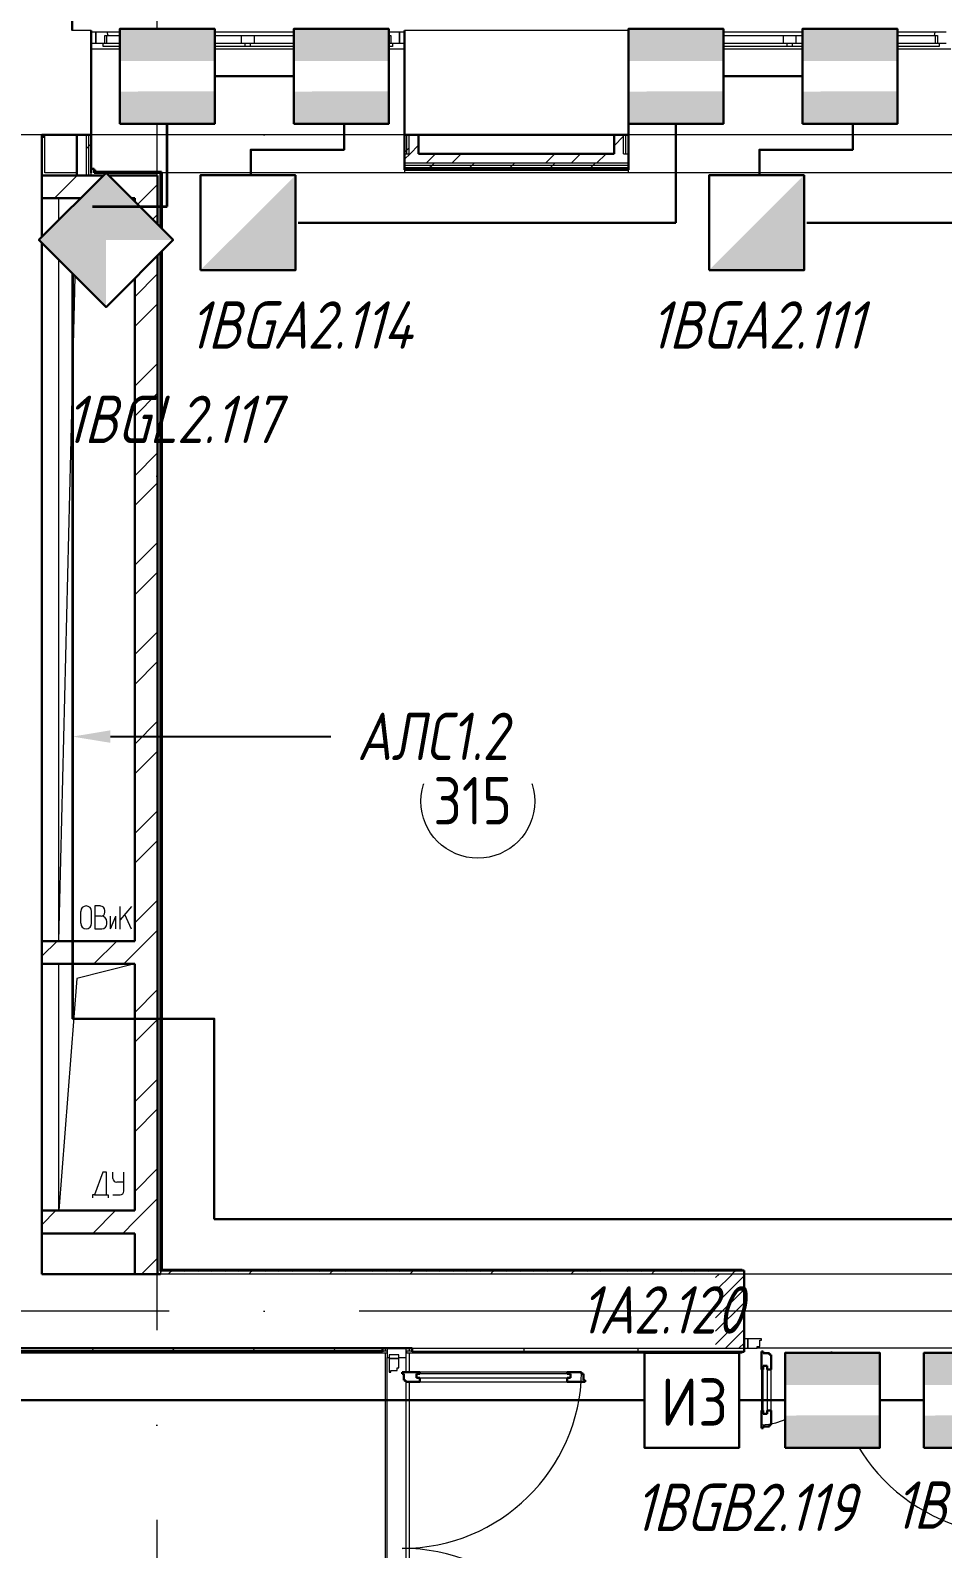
# Model space of a CAD drawing. Header units: millimetres. Extents: x -259793 to 1187961, y -549744 to 43070.
# Drawn here: x 268280 to 273087, y -10415 to -2413 of the extents above; entities that cross this region are included whole.
import ezdxf
from ezdxf import colors
from ezdxf.entities.mleader import LeaderData, LeaderLine
from ezdxf.enums import TextEntityAlignment as Align
from ezdxf.math import Vec2, Vec3

# ---------------------------------------------------------------- set-up
doc = ezdxf.new("R2010")
doc.units = ezdxf.units.MM
doc.linetypes.add('ADSK_Линия сетки', pattern=[25, 20, -2.5, 0, -2.5])
doc.linetypes.add('ADSK_Штриховая_ш2 п1_5', pattern=[4.5, 3, -1.5])
for name, color, linetype, lineweight in [('_ Окна', 7, 'Continuous', 9), ('E-Безопасность-G', 153, 'Continuous', 35), ('RC-Выноски', 7, 'Continuous', 0), ('RC-Извещатели_охранные', 5, 'Continuous', 30), ('RC-Прочее_оборудование', 5, 'Continuous', 30), ('Витраж', 7, 'Continuous', 9), ('Двери', 252, 'Continuous', 9), ('лс', 5, 'Continuous', 30), ('Марки помещений', 252, 'Continuous', 20), ('Ограждение', 252, 'Continuous', 9), ('Окна', 252, 'Continuous', 9), ('Оси', 252, 'Continuous', 9), ('Перекрытие', 252, 'Continuous', 18), ('Стены внутренние', 7, 'Continuous', 18), ('Стены наружные', 7, 'Continuous', 18), ('Стены штриховка', 7, 'Continuous', 9)]:
    doc.layers.add(name, color=color, linetype=linetype, lineweight=lineweight)
doc.layers.add('RC-Позиционные_обозначения', color=7, linetype='Continuous')
doc.layers.add('Двери открывание', color=7, linetype='Continuous', lineweight=9, true_color=0xc0c0c0)
doc.styles.add('GOST Common_2', font='', dxfattribs={"width": 0.9, "height": 250})
doc.styles.add('ISOCPEUR', font='isocpeur.ttf', dxfattribs={"width": 0.9, "height": 350})
doc.styles.add('RubezhCAD', font='', dxfattribs={"oblique": 10})
doc.styles.get("Standard").update_dxf_attribs({"font": ''})
doc.styles.get('GOST Common_2').set_extended_font_data('GOST type B')
doc.styles.get('RubezhCAD').set_extended_font_data('GOST type A')
doc.styles.get('Standard').set_extended_font_data('GOST type B')

# ---------------------------------------------------------------- blocks, each defined once
blk = doc.blocks.new('RC-UGO-IOZ-02')
at = {"layer": 'RC-Извещатели_охранные'}
blk.add_attdef('PSTN', text='', height=2.5, dxfattribs=at).set_placement((0.977, 2.603), align=Align.BOTTOM_LEFT)
blk.add_wipeout([(2.5, -2.5), (2.5, 2.5), (-2.5, 2.5), (-2.5, -2.5)]).dxf.layer = 'RC-Извещатели_охранные'
blk.add_wipeout([(-2.5, -2.5), (-2.5, 2.5), (2.5, 2.5), (2.5, -2.5)]).dxf.layer = 'RC-Извещатели_охранные'
h = blk.add_hatch(color=256, dxfattribs=at)
h.dxf.hatch_style = 1
h.paths.add_polyline_path([(2.5, -2.5), (2.5, 2.5), (0, 0), (-2.5, -2.5)])
blk.add_lwpolyline([(-2.5, -2.5), (2.5, -2.5), (2.5, 2.5), (-2.5, 2.5)], close=True, dxfattribs=at)
blk = doc.blocks.new('RC-UGO-IOM-02')
at = {"layer": 'RC-Извещатели_охранные'}
blk.add_point((0, 0), dxfattribs=at)
blk.add_attdef('PSTN', text='', height=2.5, dxfattribs=at).set_placement((0.977, 2.603), align=Align.BOTTOM_LEFT)
blk.add_wipeout([(2.5, -2.5), (2.5, 2.5), (-2.5, 2.5), (-2.5, -2.5)]).dxf.layer = 'RC-Извещатели_охранные'
blk.add_wipeout([(-2.5, -2.5), (-2.5, 2.5), (2.5, 2.5), (2.5, -2.5)]).dxf.layer = 'RC-Извещатели_охранные'
h = blk.add_hatch(color=256, dxfattribs=at)
h.dxf.hatch_style = 1
h.paths.add_polyline_path([(2.5, 0.8), (2.5, 2.506), (-2.5, 2.499), (-2.5, 0.8)])
h = blk.add_hatch(color=256, dxfattribs=at)
h.dxf.hatch_style = 1
h.paths.add_polyline_path([(2.5, -2.5), (2.5, -0.794), (-2.5, -0.801), (-2.5, -2.5)])
blk.add_lwpolyline([(-2.5, -2.5), (2.5, -2.5), (2.5, 2.5), (-2.5, 2.5)], close=True, dxfattribs=at)
blk = doc.blocks.new('RC-UGO-IZ-01')
at = {"layer": 'RC-Прочее_оборудование'}
blk.add_point((2.5, 0), dxfattribs=at)
blk.add_attdef('PSTN', text='', height=2.5, dxfattribs=at).set_placement((5.664, 2.581), align=Align.BOTTOM_CENTER)
blk.add_wipeout([(2.493, -2.499), (-2.493, -2.499), (-2.493, 2.499), (2.493, 2.499)]).dxf.layer = 'RC-Прочее_оборудование'
blk.add_wipeout([(-2.493, -2.499), (-2.493, 2.499), (2.493, 2.499), (2.493, -2.499)]).dxf.layer = 'RC-Прочее_оборудование'
blk.add_lwpolyline([(-2.493, 2.499), (2.493, 2.499), (2.493, -2.499), (-2.493, -2.499), (-2.493, 2.499)], close=True, dxfattribs=at)
blk.add_lwpolyline([(-2.493, 2.499), (-2.487, 2.499)], dxfattribs=at)
blk.add_lwpolyline([(-2.493, 2.499), (-2.487, 2.499)], dxfattribs=at)
at = {"layer": 'RC-Прочее_оборудование', "ltscale": 100, "style": 'ISOCPEUR', "width": 0.9}
blk.add_text('ИЗ', height=2.5, dxfattribs=at).set_placement((0.145, -0.085), align=Align.MIDDLE)
blk = doc.blocks.new('RC-UGO-IOPO-02')
at = {"layer": 'RC-Извещатели_охранные'}
blk.add_attdef('PSTN', text='', height=2.5, dxfattribs=at).set_placement((0.977, 2.603), align=Align.BOTTOM_LEFT)
blk.add_wipeout([(2.5, -2.5), (2.5, 2.5), (-2.5, 2.5), (-2.5, -2.5)]).dxf.layer = 'RC-Извещатели_охранные'
blk.add_wipeout([(-2.5, -2.5), (-2.5, 2.5), (2.5, 2.5), (2.5, -2.5)]).dxf.layer = 'RC-Извещатели_охранные'
h = blk.add_hatch(color=256, dxfattribs=at)
h.dxf.hatch_style = 1
h.paths.add_polyline_path([(2.5, -2.5), (0, 0), (2.5, 2.5), (-2.5, 2.5), (-2.5, -2.5)])
blk.add_lwpolyline([(-2.5, -2.5), (2.5, -2.5), (2.5, 2.5), (-2.5, 2.5)], close=True, dxfattribs=at)
blk = doc.blocks.new('3 этаж')
at = {"color": 251, "lineweight": 18, "true_color": 0x636466}
for p, q in [((268430.8, -7213.4), (268430.8, -3298.4)), ((268430.8, -7213.4), (268525.8, -3356.6)), ((268525.8, -3356.6), (268739.1, -3298.4)), ((268649.6, -7028.1), (268619.6, -7028.1)), ((268619.6, -7028.1), (268619.6, -7148.1)), ((268813.8, -7030.2), (268753.8, -7101.7)), ((268753.8, -7150.2), (268753.8, -7030.2)), ((268545.4, -7119.5), (268545.4, -7056.8)), ((268602.8, -7119.5), (268602.8, -7056.8)), ((268653, -7081.5), (268619.6, -7081.5)), ((268673, -7061.5), (268673, -7051.5)), ((268683, -7121.5), (268683, -7111.5)), ((268702.1, -7148.1), (268730.8, -7081.5)), ((268702.1, -7148.1), (268702.1, -7081.5)), ((268730.8, -7148.1), (268730.8, -7081.5)), ((268813.8, -7150.2), (268777.8, -7073)), ((268619.6, -7148.1), (268656.3, -7148.1)), ((268430.8, -8633.4), (268430.8, -7333.4)), ((268830.8, -7333.4), (268525.4, -7409.6)), ((268525.4, -7409.6), (268430.8, -8633.4)), ((268661.5, -8430.9), (268617.6, -8550.8)), ((268681.1, -8430.9), (268661.5, -8430.9)), ((268680.9, -8550.9), (268681.1, -8430.9)), ((268715.2, -8464.3), (268715.2, -8431)), ((268772.5, -8531.1), (268772.6, -8431.1)), ((268607.6, -8550.8), (268607.6, -8565.8)), ((268617.6, -8550.8), (268607.6, -8550.8)), ((268617.6, -8550.8), (268680.9, -8550.9)), ((268680.9, -8550.9), (268690.9, -8550.9)), ((268690.9, -8550.9), (268690.9, -8565.9)), ((268715.1, -8551), (268752.4, -8551)), ((268772.5, -8484.4), (268735.2, -8484.3))]:
    blk.add_line(p, q, dxfattribs=at)
for centre, radius, start, end in [((268574.1, -7056.8), 28.7, 0, 180), ((268649.6, -7051.5), 23.3, 0, 90), ((268574.1, -7119.5), 28.7, 180, 0), ((268653, -7061.5), 20, 270, 0), ((268653, -7111.5), 30, 0, 90), ((268656.3, -7121.5), 26.7, 270, 0), ((268735.2, -8464.3), 20, 179.91297, 269.91297), ((268752.5, -8531), 20, 269.91297, 359.91297)]:
    blk.add_arc(centre, radius, start, end, dxfattribs=at)
at = {"layer": '_ Окна', "color": 251, "true_color": 0x636466}
for p, q in [((268625.8, -2423.4), (268600.8, -2423.4)), ((268625.8, -2481.4), (268625.8, -2423.4)), ((270250.8, -2423.4), (270225.8, -2423.4)), ((270225.8, -2423.4), (270225.8, -2481.4)), ((271455.8, -2423.4), (271430.8, -2423.4)), ((271455.8, -2481.4), (271455.8, -2423.4)), ((268600.8, -2481.4), (268625.8, -2481.4)), ((270225.8, -2481.4), (270250.8, -2481.4)), ((271430.8, -2481.4), (271455.8, -2481.4))]:
    blk.add_line(p, q, dxfattribs=at)
at = {"layer": '_ Окна', "color": 251, "lineweight": 18, "true_color": 0x636466}
for p, q in [((268685.2, -2423.4), (268625.8, -2423.4)), ((268625.8, -2423.4), (268625.8, -2481.4)), ((268671.8, -2481.4), (268671.8, -2440.4)), ((268671.8, -2440.4), (268683.8, -2440.4)), ((268689.8, -2440.4), (268685.2, -2423.4)), ((270166.3, -2423.4), (270161.8, -2440.4)), ((270225.8, -2423.4), (270166.3, -2423.4)), ((270167.8, -2440.4), (270179.8, -2440.4)), ((270179.8, -2440.4), (270179.8, -2481.4)), ((270225.8, -2481.4), (270225.8, -2423.4)), ((271515.2, -2423.4), (271455.8, -2423.4)), ((271455.8, -2423.4), (271455.8, -2481.4)), ((271501.8, -2481.4), (271501.8, -2440.4)), ((271501.8, -2440.4), (271513.8, -2440.4)), ((271519.8, -2440.4), (271515.2, -2423.4)), ((273046.3, -2423.4), (273041.8, -2440.4)), ((273105.8, -2423.4), (273046.3, -2423.4)), ((273047.8, -2440.4), (273059.8, -2440.4)), ((273059.8, -2440.4), (273059.8, -2481.4)), ((268625.8, -2481.4), (268663.8, -2481.4)), ((270187.8, -2481.4), (270225.8, -2481.4)), ((271455.8, -2481.4), (271493.8, -2481.4)), ((273067.8, -2481.4), (273105.8, -2481.4))]:
    blk.add_line(p, q, dxfattribs=at)
at = {"layer": 'Витраж', "color": 251, "lineweight": 18, "true_color": 0x636466}
for p, q in [((270160.8, -9358.4), (270160.8, -9408.4)), ((270260.8, -9358.4), (270160.8, -9358.4)), ((270260.8, -9408.4), (270260.8, -9358.4)), ((270160.8, -9408.4), (270170.8, -9408.4)), ((270220.8, -9408.4), (270260.8, -9408.4))]:
    blk.add_line(p, q, dxfattribs=at)
at = {"layer": 'Витраж', "color": 251, "true_color": 0x636466}
for p, q in [((270160.8, -11413.4), (270160.8, -9408.4)), ((270260.8, -9485.4), (270260.8, -9408.4)), ((270260.8, -11291.4), (270260.8, -9535.4))]:
    blk.add_line(p, q, dxfattribs=at)
at = {"layer": 'Двери', "color": 251, "linetype": 'Continuous', "lineweight": 18, "true_color": 0x636466}
for p, q in [((271979.4, -8968.4), (271890.8, -9057.1)), ((271908.7, -8968.4), (271890.8, -8986.4)), ((272040.8, -8977.8), (271890.8, -9127.8)), ((272040.8, -9048.5), (271890.8, -9198.5)), ((272040.8, -9119.2), (271890.8, -9269.2)), ((272040.8, -9189.9), (271890.8, -9339.9)), ((272040.8, -9260.6), (271943, -9358.4)), ((272040.8, -9331.3), (272013.7, -9358.4))]:
    blk.add_line(p, q, dxfattribs=at)
at = {"layer": 'Двери', "color": 251, "linetype": 'ADSK_Штриховая_ш2 п1_5', "true_color": 0x636466}
for p, q in [((272040.8, -8968.4), (271890.8, -8968.4)), ((272040.8, -9358.4), (272040.8, -8968.4)), ((271890.8, -9358.4), (272040.8, -9358.4))]:
    blk.add_line(p, q, dxfattribs=at)
at = {"layer": 'Двери', "color": 251, "true_color": 0x636466}
for p, q in [((272040.8, -9308.4), (272040.8, -9358.4)), ((272060.8, -9308.4), (272040.8, -9308.4)), ((272040.8, -9358.4), (272060.8, -9358.4)), ((272060.8, -9358.4), (272060.8, -9308.4)), ((272132.8, -9308.4), (272060.8, -9308.4)), ((272060.8, -9308.4), (272060.8, -9358.4)), ((272060.8, -9358.4), (272109.8, -9358.4)), ((272109.8, -9358.4), (272109.8, -9350.4)), ((272109.8, -9350.4), (272123.8, -9350.4)), ((272123.8, -9350.4), (272123.8, -9316.4)), ((272123.8, -9316.4), (272132.8, -9316.4)), ((272132.8, -9316.4), (272132.8, -9308.4)), ((270220.8, -9393.4), (270170.8, -9393.4)), ((270170.8, -9393.4), (270170.8, -9413.4)), ((270170.8, -9413.4), (270220.8, -9413.4)), ((270220.8, -9413.4), (270170.8, -9413.4)), ((270170.8, -9413.4), (270170.8, -9485.4)), ((270220.8, -9413.4), (270220.8, -9393.4)), ((270220.8, -9462.4), (270220.8, -9413.4)), ((270170.8, -9485.4), (270178.8, -9485.4)), ((270178.8, -9485.4), (270178.8, -9476.4)), ((270178.8, -9476.4), (270212.8, -9476.4)), ((270212.8, -9476.4), (270212.8, -9462.4)), ((270212.8, -9462.4), (270220.8, -9462.4)), ((270314.8, -9494.4), (270314.8, -9515.4)), ((271126.8, -9494.4), (270314.8, -9494.4)), ((270314.8, -9515.4), (271126.8, -9515.4)), ((271108.8, -9485.4), (270332.8, -9485.4)), ((271126.8, -9515.4), (271126.8, -9494.4)), ((272132.8, -9470.4), (272132.8, -9686.4)), ((272141.8, -9452.4), (272162.8, -9452.4)), ((272141.8, -9704.4), (272141.8, -9452.4)), ((272162.8, -9452.4), (272162.8, -9704.4)), ((272182.8, -9686.4), (272182.8, -9470.4)), ((270332.8, -9535.4), (271108.8, -9535.4)), ((272162.8, -9704.4), (272141.8, -9704.4))]:
    blk.add_line(p, q, dxfattribs=at)
at = {"layer": 'Двери', "color": 251, "lineweight": 30, "true_color": 0x636466}
for p, q in [((272140.8, -9376.4), (272132.8, -9376.4)), ((272132.8, -9376.4), (272132.8, -9470.4)), ((272140.8, -9385.4), (272140.8, -9376.4)), ((272174.8, -9385.4), (272140.8, -9385.4)), ((272174.8, -9394.4), (272174.8, -9385.4)), ((272182.8, -9394.4), (272174.8, -9394.4)), ((272182.8, -9470.4), (272182.8, -9394.4)), ((270332.8, -9485.4), (270238.8, -9485.4)), ((270238.8, -9485.4), (270238.8, -9493.4)), ((270238.8, -9493.4), (270247.8, -9493.4)), ((270247.8, -9493.4), (270247.8, -9527.4)), ((270314.8, -9494.4), (270332.8, -9494.4)), ((270314.8, -9515.4), (270314.8, -9494.4)), ((270332.8, -9515.4), (270314.8, -9515.4)), ((270332.8, -9494.4), (270332.8, -9485.4)), ((270332.8, -9535.4), (270332.8, -9515.4)), ((271184.8, -9485.4), (271108.8, -9485.4)), ((271108.8, -9494.4), (271108.8, -9485.4)), ((271126.8, -9494.4), (271108.8, -9494.4)), ((271108.8, -9515.4), (271126.8, -9515.4)), ((271108.8, -9535.4), (271108.8, -9515.4)), ((271126.8, -9515.4), (271126.8, -9494.4)), ((271184.8, -9493.4), (271184.8, -9485.4)), ((271193.8, -9493.4), (271184.8, -9493.4)), ((271193.8, -9527.4), (271193.8, -9493.4)), ((272141.8, -9470.4), (272132.8, -9470.4)), ((272141.8, -9452.4), (272141.8, -9470.4)), ((272162.8, -9452.4), (272141.8, -9452.4)), ((272162.8, -9470.4), (272162.8, -9452.4)), ((272182.8, -9470.4), (272162.8, -9470.4)), ((270247.8, -9527.4), (270256.8, -9527.4)), ((270256.8, -9527.4), (270256.8, -9535.4)), ((270256.8, -9535.4), (270332.8, -9535.4)), ((271108.8, -9535.4), (271202.8, -9535.4)), ((271202.8, -9527.4), (271193.8, -9527.4)), ((271202.8, -9535.4), (271202.8, -9527.4)), ((272132.8, -9686.4), (272132.8, -9780.4)), ((272141.8, -9686.4), (272132.8, -9686.4)), ((272141.8, -9704.4), (272141.8, -9686.4)), ((272162.8, -9704.4), (272141.8, -9704.4)), ((272162.8, -9686.4), (272162.8, -9704.4)), ((272182.8, -9686.4), (272162.8, -9686.4)), ((272182.8, -9762.4), (272182.8, -9686.4)), ((272132.8, -9780.4), (272140.8, -9780.4)), ((272140.8, -9780.4), (272140.8, -9771.4)), ((272140.8, -9771.4), (272174.8, -9771.4)), ((272174.8, -9771.4), (272174.8, -9762.4)), ((272174.8, -9762.4), (272182.8, -9762.4))]:
    blk.add_line(p, q, dxfattribs=at)
at = {"layer": 'Двери открывание', "color": 251, "true_color": 0x636466}
for centre, radius, start, end in [((272114.8, -9376.4), 386, 272.67279, 0), ((273466.8, -9376.4), 966, 180, 268.93231), ((270238.8, -9467.4), 946, 270, 358.90974), ((270238.8, -11359.4), 946, 1.09026, 90)]:
    blk.add_arc(centre, radius, start, end, dxfattribs=at)
at = {"layer": 'Марки помещений', "color": 251, "true_color": 0x636466}
blk.add_circle((270637.9, -6476.2), 300, dxfattribs=at)
at = {"layer": 'Ограждение', "color": 251, "true_color": 0x636466}
for p, q in [((270250.8, -2513.4), (268600.8, -2513.4)), ((273130.8, -2513.4), (271430.8, -2513.4)), ((268355.8, -3163.4), (268355.8, -2963.4)), ((270250.8, -2963.4), (268600.8, -2963.4)), ((273130.8, -2963.4), (271430.8, -2963.4)), ((268525.8, -3163.4), (268355.8, -3163.4)), ((279250.8, -3163.4), (268970.8, -3163.4)), ((270250.8, -3163.4), (268970.8, -3163.4)), ((268975.8, -8943.4), (268975.8, -3163.4)), ((270250.8, -3148.4), (270250.8, -3163.4)), ((271430.8, -3163.4), (271430.8, -3148.4)), ((273130.8, -3163.4), (271430.8, -3163.4)), ((268975.8, -8943.4), (268970.8, -8948.4)), ((272030.8, -8943.4), (268975.8, -8943.4)), ((272030.8, -8943.4), (272030.8, -8948.5)), ((266905.8, -9383.4), (270160.8, -9383.4)), ((270160.8, -9373.4), (270136.2, -9373.4)), ((270263.7, -9383.4), (270263.7, -9373.4)), ((270291.2, -9373.4), (270263.7, -9373.4)), ((270263.7, -9383.4), (272030.8, -9383.4)), ((272030.8, -9378.4), (272030.8, -9383.4))]:
    blk.add_line(p, q, dxfattribs=at)
at = {"layer": 'Окна', "color": 251, "true_color": 0x636466}
for p, q in [((268683.8, -2440.4), (269390.8, -2440.4)), ((268683.8, -2481.4), (268683.8, -2440.4)), ((270166.3, -2423.4), (268685.2, -2423.4)), ((269390.8, -2440.4), (269460.8, -2440.4)), ((269390.8, -2440.4), (269390.8, -2481.4)), ((269460.8, -2440.4), (270167.8, -2440.4)), ((269460.8, -2481.4), (269460.8, -2440.4)), ((270167.8, -2440.4), (270167.8, -2481.4)), ((271513.8, -2440.4), (272245.8, -2440.4)), ((271513.8, -2481.4), (271513.8, -2440.4)), ((273046.3, -2423.4), (271515.2, -2423.4)), ((272245.8, -2440.4), (272315.8, -2440.4)), ((272245.8, -2440.4), (272245.8, -2481.4)), ((272315.8, -2440.4), (273047.8, -2440.4)), ((272315.8, -2481.4), (272315.8, -2440.4)), ((273047.8, -2440.4), (273047.8, -2481.4)), ((268663.8, -2481.4), (269410.8, -2481.4)), ((268663.8, -2498.4), (268663.8, -2481.4)), ((269410.8, -2498.4), (268663.8, -2498.4)), ((269410.8, -2481.4), (269440.8, -2481.4)), ((269410.8, -2481.4), (269410.8, -2498.4)), ((269440.8, -2498.4), (269410.8, -2498.4)), ((269440.8, -2481.4), (270187.8, -2481.4)), ((269440.8, -2498.4), (269440.8, -2481.4)), ((270187.8, -2498.4), (269440.8, -2498.4)), ((270187.8, -2481.4), (270187.8, -2498.4)), ((271493.8, -2481.4), (272265.8, -2481.4)), ((271493.8, -2498.4), (271493.8, -2481.4)), ((272265.8, -2498.4), (271493.8, -2498.4)), ((272265.8, -2481.4), (272295.8, -2481.4)), ((272265.8, -2481.4), (272265.8, -2498.4)), ((272295.8, -2498.4), (272265.8, -2498.4)), ((272295.8, -2481.4), (273067.8, -2481.4)), ((272295.8, -2498.4), (272295.8, -2481.4)), ((273067.8, -2498.4), (272295.8, -2498.4)), ((273067.8, -2481.4), (273067.8, -2498.4))]:
    blk.add_line(p, q, dxfattribs=at)
at = {"layer": 'Оси', "color": 251, "linetype": 'ADSK_Линия сетки', "ltscale": 200, "true_color": 0x636466}
for p, q in [((268945.8, -263.4), (268945.8, -31389.6)), ((314013.1, -2963.4), (237073.5, -2963.4)), ((314013.1, -9163.4), (237073.5, -9163.4))]:
    blk.add_line(p, q, dxfattribs=at)
at = {"layer": 'Перекрытие', "color": 251, "true_color": 0x636466}
for p, q in [((268430.8, -7213.4), (268430.8, -3298.4)), ((268430.8, -8633.4), (268430.8, -7333.4))]:
    blk.add_line(p, q, dxfattribs=at)
at = {"layer": 'Стены внутренние', "color": 251, "lineweight": 30, "true_color": 0x636466}
for p, q in [((268500.8, -2413.4), (268500.8, -2261.4)), ((268600.8, -2963.4), (268600.8, -2413.4)), ((270250.8, -2413.4), (270250.8, -2963.4)), ((271430.8, -2963.4), (271430.8, -2413.4)), ((268340.8, -2963.4), (268525.8, -2963.4)), ((268340.8, -3178.4), (268340.8, -2963.4)), ((270325.8, -2963.4), (271355.8, -2963.4)), ((268340.8, -7213.4), (268340.8, -3298.4)), ((268340.8, -8633.4), (268340.8, -7333.4)), ((268340.8, -8968.4), (268340.8, -8753.4)), ((268830.8, -8968.4), (268340.8, -8968.4)), ((268965.8, -8968.4), (268950.8, -8968.4)), ((272040.8, -9358.4), (272040.8, -8968.4)), ((270136.2, -9358.4), (270291.2, -9358.4))]:
    blk.add_line(p, q, dxfattribs=at)
at = {"layer": 'Стены внутренние', "color": 251, "true_color": 0x636466}
for p, q in [((268600.8, -2413.4), (268500.8, -2413.4)), ((271430.8, -2413.4), (270250.8, -2413.4)), ((273540.8, -8968.4), (268965.8, -8968.4)), ((270291.2, -9358.4), (272040.8, -9358.4)), ((273471.8, -9358.4), (272109.8, -9358.4))]:
    blk.add_line(p, q, dxfattribs=at)
at = {"layer": 'Стены наружные', "color": 251, "true_color": 0x636466}
for p, q in [((268348.3, -2963.4), (268348.3, -2978.4)), ((268355.8, -2978.4), (268348.3, -2978.4)), ((270151.2, -9373.4), (270151.2, -9358.4)), ((270276.2, -9358.4), (270276.2, -9373.4)), ((270151.2, -11438.4), (270151.2, -9383.4)), ((270276.2, -9383.4), (270276.2, -9485.4)), ((270276.2, -9535.4), (270276.2, -11291.4))]:
    blk.add_line(p, q, dxfattribs=at)
at = {"layer": 'Стены наружные', "color": 251, "lineweight": 30, "true_color": 0x636466}
for p, q in [((268525.8, -2963.4), (268525.8, -3178.4)), ((268600.8, -2963.4), (268525.8, -2963.4)), ((268600.8, -2963.4), (268600.8, -3163.4)), ((270250.8, -2963.4), (270250.8, -3148.4)), ((270325.8, -2963.4), (270250.8, -2963.4)), ((270325.8, -3063.4), (270325.8, -2963.4)), ((271355.8, -2963.4), (271355.8, -3063.4)), ((271430.8, -2963.4), (271355.8, -2963.4)), ((271430.8, -3148.4), (271430.8, -2963.4)), ((271355.8, -3063.4), (270325.8, -3063.4)), ((268340.8, -3178.4), (268340.8, -3298.4)), ((268340.8, -3178.4), (268950.8, -3178.4)), ((268615.8, -3143.4), (268600.8, -3143.4)), ((268615.8, -3143.4), (268615.8, -3163.4)), ((268620.8, -3148.4), (268615.8, -3148.4)), ((268965.8, -3163.4), (268615.8, -3163.4)), ((268620.8, -3158.4), (268620.8, -3148.4)), ((268970.8, -3158.4), (268620.8, -3158.4)), ((268950.8, -8968.4), (268950.8, -3178.4)), ((268965.8, -8953.4), (268965.8, -3163.4)), ((268970.8, -8948.4), (268970.8, -3158.4)), ((270250.8, -3148.4), (271430.8, -3148.4)), ((268340.8, -3298.4), (268830.8, -3298.4)), ((268830.8, -3298.4), (268830.8, -7213.4)), ((268830.8, -7213.4), (268340.8, -7213.4)), ((268340.8, -7213.4), (268340.8, -7333.4)), ((268340.8, -7333.4), (268830.8, -7333.4)), ((268830.8, -7333.4), (268830.8, -8633.4)), ((268830.8, -8633.4), (268340.8, -8633.4)), ((268340.8, -8633.4), (268340.8, -8753.4)), ((268340.8, -8753.4), (268830.8, -8753.4)), ((268830.8, -8753.4), (268830.8, -8968.4)), ((268970.8, -8953.4), (268965.8, -8953.4)), ((272040.8, -8948.4), (268970.8, -8948.4)), ((272040.8, -8968.4), (272040.8, -8948.4)), ((268830.8, -8968.4), (268950.8, -8968.4)), ((270136.2, -9358.4), (267950.8, -9358.4)), ((270136.2, -9378.4), (270136.2, -9358.4)), ((270291.2, -9358.4), (270291.2, -9378.4)), ((272040.8, -9378.4), (272040.8, -9358.4)), ((266910.8, -9378.4), (270136.2, -9378.4)), ((266915.8, -9373.4), (270136.2, -9373.4)), ((270291.2, -9378.4), (272040.8, -9378.4))]:
    blk.add_line(p, q, dxfattribs=at)
at = {"layer": 'Стены наружные', "color": 251, "linetype": 'Continuous', "lineweight": 9, "true_color": 0x636466}
for p, q in [((268575.8, -3035.6), (268588.3, -3023.1)), ((268588.3, -3023.1), (268600.8, -3010.6)), ((270263.3, -3045.1), (270275.8, -3032.6)), ((270280.4, -3063.4), (270325.8, -3018.1)), ((271355.8, -3021.3), (271405.8, -2971.3)), ((270250.8, -3057.6), (270263.3, -3045.1)), ((270250.8, -3093.1), (270280.4, -3063.4)), ((270365.4, -3113.4), (270415.4, -3063.4)), ((270394.6, -3125.9), (270407.1, -3113.4)), ((270500.3, -3113.4), (270550.3, -3063.4)), ((270606.7, -3125.9), (270619.2, -3113.4)), ((270818.9, -3125.9), (270831.4, -3113.4)), ((270993.8, -3113.4), (271043.8, -3063.4)), ((271031, -3125.9), (271043.5, -3113.4)), ((271128.7, -3113.4), (271178.7, -3063.4)), ((271243.1, -3125.9), (271255.6, -3113.4)), ((271263.6, -3113.4), (271313.6, -3063.4)), ((268406.8, -3298.4), (268526.8, -3178.4)), ((268563.9, -3298.4), (268683.9, -3178.4)), ((268660, -3163.4), (268665, -3158.4)), ((268730.8, -3163.4), (268735.8, -3158.4)), ((268801.5, -3163.4), (268806.5, -3158.4)), ((268872.2, -3163.4), (268877.2, -3158.4)), ((268942.9, -3163.4), (268947.9, -3158.4)), ((270301.4, -3148.4), (270306.4, -3143.4)), ((270372.1, -3148.4), (270377.1, -3143.4)), ((270382.1, -3138.4), (270394.6, -3125.9)), ((270442.8, -3148.4), (270447.8, -3143.4)), ((270513.5, -3148.4), (270518.5, -3143.4)), ((270584.2, -3148.4), (270589.2, -3143.4)), ((270589.2, -3143.4), (270594.2, -3138.4)), ((270594.2, -3138.4), (270606.7, -3125.9)), ((270654.9, -3148.4), (270659.9, -3143.4)), ((270725.7, -3148.4), (270730.7, -3143.4)), ((270796.4, -3148.4), (270801.4, -3143.4)), ((270806.4, -3138.4), (270818.9, -3125.9)), ((270867.1, -3148.4), (270872.1, -3143.4)), ((270937.8, -3148.4), (270942.8, -3143.4)), ((271008.5, -3148.4), (271013.5, -3143.4)), ((271013.5, -3143.4), (271018.5, -3138.4)), ((271018.5, -3138.4), (271031, -3125.9)), ((271079.2, -3148.4), (271084.2, -3143.4)), ((271149.9, -3148.4), (271154.9, -3143.4)), ((271220.6, -3148.4), (271225.6, -3143.4)), ((271230.6, -3138.4), (271243.1, -3125.9)), ((271291.3, -3148.4), (271296.3, -3143.4)), ((271362.1, -3148.4), (271367.1, -3143.4)), ((268878.2, -3298.4), (268950.8, -3225.9)), ((268965.8, -3211.3), (268970.8, -3206.3)), ((268965.8, -3282), (268970.8, -3277)), ((268830.8, -3345.9), (268878.2, -3298.4)), ((268965.8, -3352.7), (268970.8, -3347.7)), ((268830.8, -3503.1), (268950.8, -3383.1)), ((268965.8, -3423.4), (268970.8, -3418.4)), ((268965.8, -3494.1), (268970.8, -3489.1)), ((268965.8, -3564.8), (268970.8, -3559.8)), ((268965.8, -3635.5), (268970.8, -3630.5)), ((268830.8, -3817.4), (268950.8, -3697.4)), ((268965.8, -3706.2), (268970.8, -3701.2)), ((268965.8, -3776.9), (268970.8, -3771.9)), ((268830.8, -3974.5), (268950.8, -3854.5)), ((268965.8, -3847.7), (268970.8, -3842.7)), ((268965.8, -3918.4), (268970.8, -3913.4)), ((268965.8, -3989.1), (268970.8, -3984.1)), ((268965.8, -4059.8), (268970.8, -4054.8)), ((268965.8, -4130.5), (268970.8, -4125.5)), ((268830.8, -4288.8), (268950.8, -4168.8)), ((268965.8, -4201.2), (268970.8, -4196.2)), ((268965.8, -4271.9), (268970.8, -4266.9)), ((268830.8, -4446), (268950.8, -4326)), ((268965.8, -4342.6), (268970.8, -4337.6)), ((268965.8, -4413.3), (268970.8, -4408.3)), ((268965.8, -4484.1), (268970.8, -4479.1)), ((268965.8, -4554.8), (268970.8, -4549.8)), ((268830.8, -4760.3), (268950.8, -4640.3)), ((268965.8, -4625.5), (268970.8, -4620.5)), ((268965.8, -4696.2), (268970.8, -4691.2)), ((268830.8, -4917.5), (268950.8, -4797.5)), ((268965.8, -4766.9), (268970.8, -4761.9)), ((268965.8, -4837.6), (268970.8, -4832.6)), ((268965.8, -4908.3), (268970.8, -4903.3)), ((268965.8, -4979), (268970.8, -4974)), ((268830.8, -5231.8), (268950.8, -5111.8)), ((268965.8, -5049.7), (268970.8, -5044.7)), ((268965.8, -5120.5), (268970.8, -5115.5)), ((268965.8, -5191.2), (268970.8, -5186.2)), ((268830.8, -5388.9), (268950.8, -5268.9)), ((268965.8, -5261.9), (268970.8, -5256.9)), ((268965.8, -5332.6), (268970.8, -5327.6)), ((268965.8, -5403.3), (268970.8, -5398.3)), ((268965.8, -5474), (268970.8, -5469)), ((268830.8, -5703.2), (268950.8, -5583.2)), ((268965.8, -5544.7), (268970.8, -5539.7)), ((268965.8, -5615.4), (268970.8, -5610.4)), ((268830.8, -5860.4), (268950.8, -5740.4)), ((268965.8, -5686.1), (268970.8, -5681.1)), ((268965.8, -5756.8), (268970.8, -5751.8)), ((268965.8, -5827.6), (268970.8, -5822.6)), ((268965.8, -5898.3), (268970.8, -5893.3)), ((268965.8, -5969), (268970.8, -5964)), ((268830.8, -6174.7), (268950.8, -6054.7)), ((268965.8, -6039.7), (268970.8, -6034.7)), ((268965.8, -6110.4), (268970.8, -6105.4)), ((268830.8, -6331.8), (268950.8, -6211.8)), ((268965.8, -6181.1), (268970.8, -6176.1)), ((268965.8, -6251.8), (268970.8, -6246.8)), ((268965.8, -6322.5), (268970.8, -6317.5)), ((268965.8, -6393.2), (268970.8, -6388.2)), ((268965.8, -6464), (268970.8, -6459)), ((268830.8, -6646.2), (268950.8, -6526.2)), ((268965.8, -6534.7), (268970.8, -6529.7)), ((268965.8, -6605.4), (268970.8, -6600.4)), ((268830.8, -6803.3), (268950.8, -6683.3)), ((268965.8, -6676.1), (268970.8, -6671.1)), ((268965.8, -6746.8), (268970.8, -6741.8)), ((268965.8, -6817.5), (268970.8, -6812.5)), ((268965.8, -6888.2), (268970.8, -6883.2)), ((268965.8, -6958.9), (268970.8, -6953.9)), ((268830.8, -7117.6), (268950.8, -6997.6)), ((268965.8, -7029.6), (268970.8, -7024.6)), ((268965.8, -7100.4), (268970.8, -7095.4)), ((268830.8, -7274.8), (268950.8, -7154.8)), ((268965.8, -7171.1), (268970.8, -7166.1)), ((268340.8, -7293.3), (268420.6, -7213.4)), ((268615, -7333.4), (268735, -7213.4)), ((268772.1, -7333.4), (268830.8, -7274.8)), ((268965.8, -7241.8), (268970.8, -7236.8)), ((268965.8, -7312.5), (268970.8, -7307.5)), ((268965.8, -7383.2), (268970.8, -7378.2)), ((268830.8, -7589.1), (268950.8, -7469.1)), ((268965.8, -7453.9), (268970.8, -7448.9)), ((268965.8, -7524.6), (268970.8, -7519.6)), ((268965.8, -7595.3), (268970.8, -7590.3)), ((268830.8, -7746.2), (268950.8, -7626.2)), ((268965.8, -7666), (268970.8, -7661)), ((268965.8, -7736.7), (268970.8, -7731.7)), ((268965.8, -7807.5), (268970.8, -7802.5)), ((268965.8, -7878.2), (268970.8, -7873.2)), ((268830.8, -8060.5), (268950.8, -7940.5)), ((268965.8, -7948.9), (268970.8, -7943.9)), ((268965.8, -8019.6), (268970.8, -8014.6)), ((268830.8, -8217.7), (268950.8, -8097.7)), ((268965.8, -8090.3), (268970.8, -8085.3)), ((268965.8, -8161), (268970.8, -8156)), ((268965.8, -8231.7), (268970.8, -8226.7)), ((268965.8, -8302.4), (268970.8, -8297.4)), ((268965.8, -8373.1), (268970.8, -8368.1)), ((268830.8, -8532), (268950.8, -8412)), ((268965.8, -8443.9), (268970.8, -8438.9)), ((268965.8, -8514.6), (268970.8, -8509.6)), ((268340.8, -8707.7), (268415, -8633.4)), ((268609.3, -8753.4), (268729.3, -8633.4)), ((268830.8, -8689.2), (268950.8, -8569.2)), ((268965.8, -8585.3), (268970.8, -8580.3)), ((268766.5, -8753.4), (268830.8, -8689.2)), ((268965.8, -8656), (268970.8, -8651)), ((268965.8, -8726.7), (268970.8, -8721.7)), ((268965.8, -8797.4), (268970.8, -8792.4)), ((268965.8, -8868.1), (268970.8, -8863.1)), ((268865.8, -8968.4), (268950.8, -8883.5)), ((268965.8, -8938.8), (268970.8, -8933.8)), ((269006.9, -8968.4), (269021.9, -8953.4)), ((269021.9, -8953.4), (269026.9, -8948.4)), ((269092.6, -8953.4), (269097.6, -8948.4)), ((269163.3, -8953.4), (269168.3, -8948.4)), ((269234, -8953.4), (269239, -8948.4)), ((269304.7, -8953.4), (269309.7, -8948.4)), ((269375.4, -8953.4), (269380.4, -8948.4)), ((269431.1, -8968.4), (269446.1, -8953.4)), ((269446.1, -8953.4), (269451.1, -8948.4)), ((269516.8, -8953.4), (269521.8, -8948.4)), ((269587.6, -8953.4), (269592.6, -8948.4)), ((269658.3, -8953.4), (269663.3, -8948.4)), ((269729, -8953.4), (269734, -8948.4)), ((269799.7, -8953.4), (269804.7, -8948.4)), ((269855.4, -8968.4), (269870.4, -8953.4)), ((269870.4, -8953.4), (269875.4, -8948.4)), ((269941.1, -8953.4), (269946.1, -8948.4)), ((270011.8, -8953.4), (270016.8, -8948.4)), ((270082.5, -8953.4), (270087.5, -8948.4)), ((270153.2, -8953.4), (270158.2, -8948.4)), ((270224, -8953.4), (270229, -8948.4)), ((270279.7, -8968.4), (270294.7, -8953.4)), ((270294.7, -8953.4), (270299.7, -8948.4)), ((270365.4, -8953.4), (270370.4, -8948.4)), ((270436.1, -8953.4), (270441.1, -8948.4)), ((270506.8, -8953.4), (270511.8, -8948.4)), ((270577.5, -8953.4), (270582.5, -8948.4)), ((270648.2, -8953.4), (270653.2, -8948.4)), ((270703.9, -8968.4), (270718.9, -8953.4)), ((270718.9, -8953.4), (270723.9, -8948.4)), ((270789.6, -8953.4), (270794.6, -8948.4)), ((270860.4, -8953.4), (270865.4, -8948.4)), ((270931.1, -8953.4), (270936.1, -8948.4)), ((271001.8, -8953.4), (271006.8, -8948.4)), ((271072.5, -8953.4), (271077.5, -8948.4)), ((271128.2, -8968.4), (271143.2, -8953.4)), ((271143.2, -8953.4), (271148.2, -8948.4)), ((271213.9, -8953.4), (271218.9, -8948.4)), ((271284.6, -8953.4), (271289.6, -8948.4)), ((271355.3, -8953.4), (271360.3, -8948.4)), ((271426, -8953.4), (271431, -8948.4)), ((271496.7, -8953.4), (271501.7, -8948.4)), ((271552.5, -8968.4), (271567.5, -8953.4)), ((271567.5, -8953.4), (271572.5, -8948.4)), ((271638.2, -8953.4), (271643.2, -8948.4)), ((271708.9, -8953.4), (271713.9, -8948.4)), ((271779.6, -8953.4), (271784.6, -8948.4)), ((271850.3, -8953.4), (271855.3, -8948.4)), ((271921, -8953.4), (271926, -8948.4)), ((271976.7, -8968.4), (271991.7, -8953.4)), ((271991.7, -8953.4), (271996.7, -8948.4)), ((268601.9, -9373.4), (268616.9, -9358.4)), ((269026.1, -9373.4), (269041.1, -9358.4)), ((269450.4, -9373.4), (269465.4, -9358.4)), ((269874.7, -9373.4), (269889.7, -9358.4)), ((270881.8, -9373.4), (270881.8, -9358.4)), ((271481.8, -9373.4), (271481.8, -9358.4)), ((268314, -9378.4), (268319, -9373.4)), ((268384.7, -9378.4), (268389.7, -9373.4)), ((268455.5, -9378.4), (268460.5, -9373.4)), ((268526.2, -9378.4), (268531.2, -9373.4)), ((268596.9, -9378.4), (268601.9, -9373.4)), ((268667.6, -9378.4), (268672.6, -9373.4)), ((268738.3, -9378.4), (268743.3, -9373.4)), ((268809, -9378.4), (268814, -9373.4)), ((268879.7, -9378.4), (268884.7, -9373.4)), ((268950.4, -9378.4), (268955.4, -9373.4)), ((269021.1, -9378.4), (269026.1, -9373.4)), ((269091.8, -9378.4), (269096.8, -9373.4)), ((269162.6, -9378.4), (269167.6, -9373.4)), ((269233.3, -9378.4), (269238.3, -9373.4)), ((269304, -9378.4), (269309, -9373.4)), ((269374.7, -9378.4), (269379.7, -9373.4)), ((269445.4, -9378.4), (269450.4, -9373.4)), ((269516.1, -9378.4), (269521.1, -9373.4)), ((269586.8, -9378.4), (269591.8, -9373.4)), ((269657.5, -9378.4), (269662.5, -9373.4)), ((269728.2, -9378.4), (269733.2, -9373.4)), ((269799, -9378.4), (269804, -9373.4)), ((269869.7, -9378.4), (269874.7, -9373.4)), ((269940.4, -9378.4), (269945.4, -9373.4)), ((270011.1, -9378.4), (270016.1, -9373.4)), ((270081.8, -9378.4), (270086.8, -9373.4)), ((270293.9, -9378.4), (270298.9, -9373.4)), ((270364.6, -9378.4), (270369.6, -9373.4)), ((270435.4, -9378.4), (270440.4, -9373.4)), ((270506.1, -9378.4), (270511.1, -9373.4)), ((270576.8, -9378.4), (270581.8, -9373.4)), ((270647.5, -9378.4), (270652.5, -9373.4)), ((270718.2, -9378.4), (270723.2, -9373.4)), ((270788.9, -9378.4), (270793.9, -9373.4)), ((270859.6, -9378.4), (270864.6, -9373.4)), ((270930.3, -9378.4), (270935.3, -9373.4)), ((271001, -9378.4), (271006, -9373.4)), ((271071.7, -9378.4), (271076.7, -9373.4)), ((271142.5, -9378.4), (271147.5, -9373.4)), ((271213.2, -9378.4), (271218.2, -9373.4)), ((271283.9, -9378.4), (271288.9, -9373.4)), ((271354.6, -9378.4), (271359.6, -9373.4)), ((271425.3, -9378.4), (271430.3, -9373.4)), ((271496, -9378.4), (271501, -9373.4)), ((271566.7, -9378.4), (271571.7, -9373.4)), ((271637.4, -9378.4), (271642.4, -9373.4)), ((271708.1, -9378.4), (271713.1, -9373.4)), ((271778.9, -9378.4), (271783.9, -9373.4)), ((271849.6, -9378.4), (271854.6, -9373.4)), ((271920.3, -9378.4), (271925.3, -9373.4)), ((271991, -9378.4), (271996, -9373.4))]:
    blk.add_line(p, q, dxfattribs=at)
at = {"layer": 'Стены штриховка', "color": 251, "true_color": 0x636466}
for p, q in [((268575.8, -3178.4), (268575.8, -2963.4)), ((268588.3, -3178.4), (268588.3, -2963.4)), ((270263.3, -3063.4), (270263.3, -2963.4)), ((270275.8, -3063.4), (270275.8, -2963.4)), ((271405.8, -3063.4), (271405.8, -2963.4)), ((271418.3, -3063.4), (271418.3, -2963.4)), ((270250.8, -3063.4), (270275.8, -3063.4)), ((271430.8, -3113.4), (270250.8, -3113.4)), ((271405.8, -3063.4), (271430.8, -3063.4)), ((268600.8, -3178.4), (268600.8, -3163.4)), ((271430.8, -3125.9), (270250.8, -3125.9)), ((271430.8, -3138.4), (270250.8, -3138.4)), ((270250.8, -3143.4), (271430.8, -3143.4)), ((268965.8, -8953.4), (268965.8, -8968.4)), ((272040.8, -8953.4), (268970.8, -8953.4)), ((270291.2, -9373.4), (272040.8, -9373.4))]:
    blk.add_line(p, q, dxfattribs=at)
at = {"layer": 'Марки помещений', "color": 251, "true_color": 0x636466, "style": 'GOST Common_2', "width": 0.9}
blk.add_text('315', height=250, dxfattribs=at).set_placement((270403, -6598.5))

msp = doc.modelspace()

# ---------------------------------------------------------------- linework, layer by layer
at = {"layer": 'лс'}
msp.add_lwpolyline([(268501.94187, -7622.15537), (269249.1911, -7622.15537), (269249.1911, -8678.16654)], dxfattribs=at)

# ---------------------------------------------------------------- block references
msp.add_blockref('3 этаж', (0, 0))

# ---------------------------------------------------------------- next in the draw order: block references
at = {"layer": 'RC-Извещатели_охранные', "color": 1, "ltscale": 0.01}
ref = msp.add_blockref('RC-UGO-IOM-02', (269001.39618, -2655.66649), dxfattribs=dict(at, xscale=100, yscale=100, zscale=100))
ref.add_attrib('PSTN', '1BGB2.116', dxfattribs={"layer": 'RC-Позиционные_обозначения', "height": 250, "style": 'RubezhCAD', "oblique": 15}).set_placement((268821.0607, -2334.7012), align=Align.BOTTOM_CENTER)
ref = msp.add_blockref('RC-UGO-IOM-02', (269918.16147, -2655.66649), dxfattribs=dict(at, xscale=100, yscale=100, zscale=100))
ref.add_attrib('PSTN', '1BGB2.115', dxfattribs={"layer": 'RC-Позиционные_обозначения', "height": 250, "style": 'RubezhCAD', "oblique": 15}).set_placement((270096.0608, -2334.7012), align=Align.BOTTOM_CENTER)
ref = msp.add_blockref('RC-UGO-IOM-02', (271681.39618, -2655.66649), dxfattribs=dict(at, xscale=100, yscale=100, zscale=100))
ref.add_attrib('PSTN', '1BGB2.113', dxfattribs={"layer": 'RC-Позиционные_обозначения', "height": 250, "style": 'RubezhCAD', "oblique": 15}).set_placement((271501.0607, -2334.7012), align=Align.BOTTOM_CENTER)
ref = msp.add_blockref('RC-UGO-IOM-02', (272598.16147, -2655.66649), dxfattribs=dict(at, xscale=100, yscale=100, zscale=100))
ref.add_attrib('PSTN', '1BGB2.112', dxfattribs={"layer": 'RC-Позиционные_обозначения', "height": 250, "style": 'RubezhCAD', "oblique": 15}).set_placement((272776.0608, -2334.7012), align=Align.BOTTOM_CENTER)
ref = msp.add_blockref('RC-UGO-IOZ-02', (269426.47279, -3427.25672), dxfattribs=dict(at, xscale=100, yscale=100, zscale=100))
ref.add_attrib('PSTN', '1BGA2.114', dxfattribs={"layer": 'RC-Позиционные_обозначения', "height": 250, "style": 'RubezhCAD', "oblique": 15}).set_placement((269701.98704, -4166.28642), align=Align.BOTTOM_CENTER)
ref = msp.add_blockref('RC-UGO-IOZ-02', (272106.47279, -3427.25672), dxfattribs=dict(at, xscale=100, yscale=100, zscale=100))
ref.add_attrib('PSTN', '1BGA2.111', dxfattribs={"layer": 'RC-Позиционные_обозначения', "height": 250, "style": 'RubezhCAD', "oblique": 15}).set_placement((272106.47279, -4166.28642), align=Align.BOTTOM_CENTER)
ref = msp.add_blockref('RC-UGO-IOM-02', (272506.54752, -9633.28884), dxfattribs=dict(at, xscale=100, yscale=100, zscale=100))
ref.add_attrib('PSTN', '1BGB2.119', dxfattribs={"layer": 'RC-Позиционные_обозначения', "height": 250, "style": 'RubezhCAD', "oblique": 15}).set_placement((272041.92211, -10397.26969), align=Align.BOTTOM_CENTER)
ref = msp.add_blockref('RC-UGO-IOM-02', (273238.20468, -9633.28884), dxfattribs=dict(at, xscale=100, yscale=100, zscale=100))
ref.add_attrib('PSTN', '1BGB2.118', dxfattribs={"layer": 'RC-Позиционные_обозначения', "height": 250, "style": 'RubezhCAD', "oblique": 15}).set_placement((273416.104, -10385.5328), align=Align.BOTTOM_CENTER)

# ---------------------------------------------------------------- next in the draw order: leaders
at = {"layer": 'RC-Выноски', "ltscale": 0.01}
ml = msp.add_multileader_mtext('Standard', dxfattribs=at)
ml.set_content('АЛС1.2', color=256, style='RubezhCAD')
ml.set_leader_properties()
ml.build(insert=Vec2(0, 0))
ml.multileader.update_dxf_attribs({"has_text_frame": 1, "text_right_attachment_type": 2, "dogleg_length": 2, "arrow_head_size": 200, "scale": 100})
ctx = ml.context
ctx.base_point, ctx.scale, ctx.char_height, ctx.arrow_head_size, ctx.landing_gap_size, ctx.plane_origin = Vec3(269862.99587, -6134.252), 100, 250, 200, 100, Vec3(223881.17638, -192107.54164)
ctx.right_attachment, ctx.text_align_type = 2, 1
notes = []
notes.append((ctx, [(0, (1, 1, 0), (269662.99587, -6134.252), (1, 0), 200, [(0, [(268501.94187, -6135.42989)], 0, [])])]))
ctx.mtext.insert, ctx.mtext.alignment, ctx.mtext.flow_direction = Vec3(270400.82762, -6009.252), 2, 5
ctx.mtext.has_bg_fill, ctx.mtext.bg_color, ctx.mtext.bg_scale_factor, ctx.mtext.bg_transparency, ctx.mtext.use_window_bg_color = 1, -1027028792, 1.5, 0, 1
for ctx, leaders in notes:
    for number, flags, end, landing, length, lines in leaders:
        leader = LeaderData()
        leader.index, (leader.has_last_leader_line, leader.has_dogleg_vector, leader.attachment_direction) = number, flags
        leader.last_leader_point, leader.dogleg_vector, leader.dogleg_length = Vec3(end), Vec3(landing), length
        for number, points, colour, breaks in lines:
            line = LeaderLine()
            line.index, line.vertices, line.color, line.breaks = number, Vec3.list(points), colors.encode_raw_color(colour), breaks
            leader.lines.append(line)
        ctx.leaders.append(leader)

# ---------------------------------------------------------------- next in the draw order: linework, layer by layer
at = {"layer": 'лс'}
for p, q in [((271931.39618, -2655.66649), (272348.16147, -2655.66649)), ((271681.39618, -2905.66649), (271681.39618, -3427.25672)), ((271681.39618, -3427.25672), (269931.13235, -3427.25672)), ((272756.54752, -9633.28884), (272988.20468, -9633.28884))]:
    msp.add_line(p, q, dxfattribs=at)
for points in [[(269668.16147, -2655.66649), (269251.39618, -2655.66649)], [(269441.62431, -3177.25672), (269441.62431, -3042.2333), (269933.31299, -3042.2333), (269933.31299, -2905.66649)], [(272121.62431, -3177.25672), (272121.62431, -3042.2333), (272613.31299, -3042.2333), (272613.31299, -2905.66649)], [(274561.49912, -2905.66649), (274561.49912, -3427.25672), (272611.13235, -3427.25672)], [(269931.13235, -3427.25672), (269768.152, -3427.25672), (269691.62431, -3427.25672)], [(272611.13235, -3427.25672), (272448.152, -3427.25672), (272371.62431, -3427.25672)], [(273238.20468, -9383.28884), (273238.20468, -8678.16654), (269249.1911, -8678.16654)]]:
    msp.add_lwpolyline(points, dxfattribs=at)

# ---------------------------------------------------------------- next in the draw order: block references
at = {"layer": 'RC-Извещатели_охранные', "color": 1, "ltscale": 0.01}
ref = msp.add_blockref('RC-UGO-IOPO-02', (268678.71857, -3518.24952), dxfattribs=dict(at, xscale=-100, yscale=100, zscale=100, rotation=134.999999999999))
ref.add_attrib('PSTN', '1BGL2.117', dxfattribs={"layer": 'RC-Позиционные_обозначения', "height": 250, "style": 'RubezhCAD', "oblique": 15}).set_placement((269027.51543, -4663.66416), align=Align.BOTTOM_CENTER)
at = {"layer": 'RC-Прочее_оборудование', "color": 1, "ltscale": 0.01}
ref = msp.add_blockref('RC-UGO-IZ-01', (271764.91378, -9633.35632), dxfattribs=dict(at, xscale=100, yscale=100, zscale=100))
ref.add_attrib('PSTN', '1A2.120', (271176.00075, -9281.75299), dxfattribs={"layer": 'RC-Позиционные_обозначения', "height": 250, "style": 'RubezhCAD', "oblique": 15})

# ---------------------------------------------------------------- next in the draw order: linework, layer by layer
at = {"layer": 'E-Безопасность-G', "color": 5}
for p, q in [((269001.39618, -3341.47282), (269001.39618, -2905.66649)), ((268607.70034, -3341.47282), (269001.39618, -3341.47282)), ((268501.94187, -3695.02622), (268501.94187, -7622.15537))]:
    msp.add_line(p, q, dxfattribs=at)
at = {"layer": 'лс'}
for p, q in [((271515.62863, -9633.35632), (258752.54597, -9633.35632)), ((272256.54752, -9633.28884), (272014.91378, -9633.35632))]:
    msp.add_line(p, q, dxfattribs=at)

doc.saveas('drawing.dxf')
